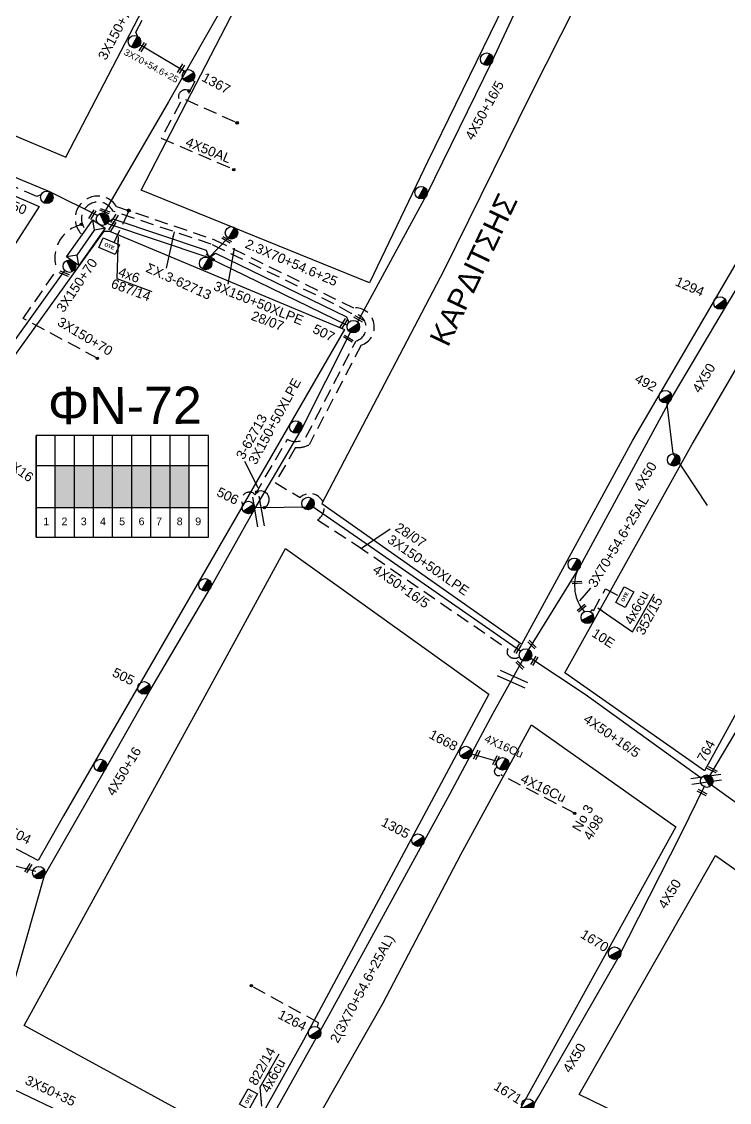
# Model space of a CAD drawing. Header units: millimetres. Extents: x 898 to 5598, y 789 to 3443.
# Drawn here: x 1955.3 to 2088.6, y 1135.8 to 1339.3 of the extents above; entities that cross this region are included whole.
import ezdxf
from ezdxf.enums import TextEntityAlignment as Align

# ---------------------------------------------------------------- set-up
doc = ezdxf.new("R2010")
doc.units = ezdxf.units.MM
doc.linetypes.add('DASHED', pattern=[19.05, 12.7, -6.35])
for name, color, linetype in [('Pillar OTE', 7, 'Continuous'), ('Άγνωστα', 7, 'Continuous'), ('Ασφαλειοκιβώτια Χ.Τ 9 αναχωρήσεων', 7, 'Continuous'), ('Γυμνά εναέρια ΧΤ (3Φ)   4x50CU', 7, 'Continuous'), ('Γυμνά εναέρια ΧΤ και ΦΟΠ (3Φ)   4x50+16AL', 7, 'Continuous'), ('Εναέρια παροχή ΧΤ 4x16', 7, 'SYN_LINE'), ('Επιγραφές - Σχήματα', 7, 'Continuous'), ('Καλώδια Χ.Τ. 3Χ50+35', 7, 'DASHED'), ('Καλώδια ΧΤ   3x150+50CU', 7, 'DASHED'), ('Καλώδια ΧΤ   3x150+70AL', 7, 'DASHED'), ('Καλώδια ΧΤ   3x150AL+50XLPE', 7, 'DASHED'), ('Καλώδια ΧΤ   4x25CU', 7, 'DASHED'), ('Μηχανική τομή', 7, 'Continuous'), ('Στύλος ΦΜ', 7, 'Continuous'), ('Στύλος ΦΜ @ 1', 7, 'Continuous'), ('Συνδέσεις', 7, 'Continuous'), ('Συνεστραμμένα ΧΤ   3x70+54.6+25 AL', 7, 'SYN_LINE'), ('Τομή', 7, 'Continuous'), ('Υποσταθμός εναέριος 2 στύλων', 7, 'Continuous'), ('Υποσταθμός πόλεως', 7, 'Continuous'), ('Υπόβαθρο ΔΕΗ', 7, 'Continuous'), ('Υπόγεια καλώδια Παροχών ΧΤ   4x50AL', 7, 'DASHED'), ('Υπόγεια καλώδια Παροχών ΧΤ   4x6', 7, 'DASHED')]:
    doc.layers.add(name, color=color, linetype=linetype)
doc.styles.add('arial', font='arial.ttf')
doc.styles.get("Standard").update_dxf_attribs({"font": 'arial.ttf'})
doc.linetypes.add('SYN_LINE', pattern='A,0.5,-0.0001,["/\\/\\/\\/",Standard,S=0.1,R=0,X=0,Y=-0.05],-0.25', length=0.7501)
doc.dimstyles.new('ISO-25', dxfattribs={"dimtxt": 2.5, "dimasz": 2.5, "dimexe": 1.25, "dimexo": 0.625, "dimtad": 1, "dimtxsty": 'Standard', "dimcen": 2.5, "dimadec": 0, "dimazin": 0, "dimtfac": 1, "dimtmove": 0, "dimatfit": 3, "dimfxl": 1, "dimarcsym": 0})

# ---------------------------------------------------------------- blocks, each defined once
blk = doc.blocks.new('ΥΠΑΡΧΩΝ ΤΣΙΜΕΝΤΕΝΙΟΣ ΣΤΥΛΟΣ')
at = {"layer": 'Στύλος ΦΜ'}
blk.add_hatch(color=7, dxfattribs=at).paths.add_polyline_path([(-1.29, -2.28, 0.574793), (2.62, 0, 0.268822), (1.3, 2.27)])
at = {"layer": 'Στύλος ΦΜ', "color": 7}
blk.add_line((-1.29, -2.28), (1.3, 2.27), dxfattribs=at)
blk.add_circle((0, 0), 2.62, dxfattribs=at)
at = {"layer": 'Στύλος ΦΜ', "flags": 4}
for tag, p in [('ΑΡΙΘΜΟΣ', (-4.68, 8.05)), ('ΤΥΠΟΣ', (-4.91, 3.03))]:
    blk.add_attdef(tag, p, '', height=4, dxfattribs=at)
blk = doc.blocks.new('ΥΠΟΣΤΑΘΜΟΣ ΕΝΑΕΡΙΟΣ ΕΠΙ 2 ΣΤΥΛΩΝ')
at = {"layer": 'Υποσταθμός εναέριος 2 στύλων', "linetype": 'Continuous'}
for points in [[(-11.97, -2.11, 0.574793), (-8.45, -0.07, 0.268822), (-9.64, 1.98)], [(9.68, -2.15, 0.574793), (13.19, -0.1, 0.268822), (12.01, 1.95)]]:
    blk.add_hatch(color=256, dxfattribs=at).paths.add_polyline_path(points)
for p, q in [((-11.97, -2.11), (-9.64, 1.98)), ((9.68, -2.15), (12.01, 1.95))]:
    blk.add_line(p, q, dxfattribs=at)
for centre in [(-10.81, -0.07), (10.84, -0.1)]:
    blk.add_circle(centre, 2.36, dxfattribs=at)
at = {"layer": 'Υποσταθμός πόλεως', "linetype": 'Continuous', "ltscale": 40}
blk.add_lwpolyline([(-8.57, 2.82), (8.57, 2.82), (8.57, -2.82), (-8.57, -2.82)], close=True, dxfattribs=at)
for points in [[(-5.75, 0), (-8.57, 2.82)], [(-8.57, -2.82), (-5.75, 0)], [(-5.75, 0), (5.75, 0)], [(5.75, 0), (8.57, 2.82)], [(8.57, -2.82), (5.75, 0)]]:
    blk.add_lwpolyline(points, dxfattribs=at)
at = {"layer": 'Υποσταθμός εναέριος 2 στύλων', "ltscale": 40, "flags": 1}
for tag, p in [('ΜΕΤΑΣΧΗΜΑΤΙΣΜΟΣ', (14.09, 2.51)), ('ΙΣΧΥΣ', (14.07, -0.28)), ('ΑΡΙΘΜΟΣ', (14.19, -3))]:
    blk.add_attdef(tag, p, '', height=1.8, dxfattribs=at)
blk = doc.blocks.new('ΤΟΜΗ')
at = {"layer": 'Τομή', "ltscale": 40}
for p, q in [((-5.68, 0), (5.68, 0)), ((5.68, -2.33), (-5.68, -2.33))]:
    blk.add_line(p, q, dxfattribs=at)
blk = doc.blocks.new('ΜΗΧΑΝΙΚΗ ΤΟΜΗ')
at = {"layer": 'Μηχανική τομή', "ltscale": 40}
for p, q in [((-1.89, 0.78), (1.89, 0.78)), ((1.89, 0), (-1.89, 0))]:
    blk.add_line(p, q, dxfattribs=at)
blk = doc.blocks.new('_ΣΥΝΔΕΣΗ')
at = {"layer": 'Συνδέσεις', "linetype": 'SYN_LINE', "ltscale": 40}
blk.add_hatch(color=256, dxfattribs=at).paths.add_polyline_path([(0.5, -0.01, 1), (-0.5, -0.01, 1)])
at = {"layer": 'Συνδέσεις'}
blk.add_circle((0, -0.01), 0.5, dxfattribs=at)
blk = doc.blocks.new('ΑΣΦΑΛΕΙΟΚΙΒΩΤΙΟ ΥΠΟΣΤΑΘΜΟΥ 9 ΑΝΑΧΩΡΗΣΕΩΝ')
at = {"layer": 'Ασφαλειοκιβώτια Χ.Τ 9 αναχωρήσεων', "ltscale": 40}
for p, q in [((-23.8, 40.36), (24.02, 40.36)), ((-9.72, 40.36), (-9.72, -40.64)), ((9.94, 40.36), (9.94, -40.64)), ((-23.8, 31.36), (24.02, 31.36)), ((-23.8, 22.36), (24.02, 22.36)), ((-23.8, 13.36), (24.02, 13.36)), ((-23.8, 4.36), (24.02, 4.36)), ((-23.8, -4.64), (24.02, -4.64)), ((-23.8, -13.64), (24.02, -13.64)), ((-23.8, -22.64), (24.02, -22.64)), ((-23.8, -31.64), (24.02, -31.64))]:
    blk.add_line(p, q, dxfattribs=at)
at = {"layer": 'Ασφαλειοκιβώτια Χ.Τ 9 αναχωρήσεων'}
blk.add_lwpolyline([(-23.8, -40.64), (24.02, -40.64), (24.02, 40.36), (-23.8, 40.36)], close=True, dxfattribs=at)
for s, p in [('1', (-18.13, 36.98)), ('2', (-18.13, 28.42)), ('3', (-18.13, 19.34)), ('4', (-18.13, 10.32)), ('5', (-18.13, 1.31)), ('6', (-18.13, -7.83)), ('7', (-18.13, -16.07)), ('8', (-18.13, -25.75)), ('9', (-18.13, -34.45))]:
    blk.add_text(s, height=3.6, rotation=270, dxfattribs=at).set_placement(p)
at = {"layer": 'Ασφαλειοκιβώτια Χ.Τ 9 αναχωρήσεων', "ltscale": 40}
for tag, height, p in [('ΟΝΟΜΑ', 5, (-0.16, 44.31)), ('ΚΕΙΜΕΝΟ 1', 2, (17.06, 35.59)), ('ΚΕΙΜΕΝΟ 2', 2, (17.06, 26.88)), ('ΚΕΙΜΕΝΟ 3', 2, (17.06, 17.69)), ('ΚΕΙΜΕΝΟ 4', 2, (17.06, 8.71)), ('ΚΕΙΜΕΝΟ 5', 2, (17.06, -0.13)), ('ΚΕΙΜΕΝΟ 6', 2, (17.06, -9.05)), ('ΚΕΙΜΕΝΟ 7', 2, (17.06, -18.13)), ('ΚΕΙΜΕΝΟ 8', 2, (17.06, -26.85)), ('ΚΕΙΜΕΝΟ 9', 2, (17.06, -35.99)), ('ΣΧ', 2, (-0.1, -42.64))]:
    blk.add_attdef(tag, text='', height=height, dxfattribs=at).set_placement(p, align=Align.MIDDLE_CENTER)
blk = doc.blocks.new('PILLAR ΟΤΕ')
at = {"layer": 'Pillar OTE', "ltscale": 40}
blk.add_lwpolyline([(-3.31, 2.02), (3.39, 2.02), (3.39, -1.99), (-3.31, -1.99)], close=True, dxfattribs=at)
at = {"layer": 'Pillar OTE', "insert": (-1.81, 0.71), "char_height": 1.3575, "width": 109.961, "attachment_point": 1}
blk.add_mtext('{\\fArial|b1|i0|c161|p34;OTE}', dxfattribs=at)
blk = doc.blocks.new('TSONTA XT1')
at = {"ltscale": 40}
h = blk.add_hatch(color=256, dxfattribs=at)
h.dxf.hatch_style = 1
h.paths.add_polyline_path([(595.96, 2487.66), (597.07, 2488.77), (595.96, 2489.87), (594.85, 2488.77)])
blk.add_lwpolyline([(594.85, 2488.77), (595.96, 2489.87), (597.07, 2488.77), (595.96, 2487.66)], close=True, dxfattribs=at)

msp = doc.modelspace()

# ---------------------------------------------------------------- hatches: boundary and pattern name
at = {"layer": 'Ασφαλειοκιβώτια Χ.Τ 9 αναχωρήσεων', "ltscale": 40}
for color, points in [(6, [(1965.2, 1255.72), (1961.59, 1255.72), (1961.59, 1247.85), (1965.2, 1247.85)]), (85, [(1968.8, 1255.7), (1965.19, 1255.7), (1965.19, 1247.83), (1968.8, 1247.83)]), (30, [(1972.44, 1255.68), (1968.84, 1255.68), (1968.84, 1247.8), (1972.44, 1247.8)]), (173, [(1976.01, 1255.75), (1972.41, 1255.75), (1972.41, 1247.88), (1976.01, 1247.88)]), (2, [(1979.59, 1255.75), (1975.98, 1255.75), (1975.98, 1247.87), (1979.59, 1247.87)]), (27, [(1983.23, 1255.76), (1979.63, 1255.76), (1979.63, 1247.89), (1983.23, 1247.89)]), (62, [(1986.83, 1255.73), (1983.22, 1255.73), (1983.22, 1247.86), (1986.83, 1247.86)])]:
    msp.add_hatch(color=color, dxfattribs=at).paths.add_polyline_path(points)

# ---------------------------------------------------------------- linework, layer by layer
at = {"layer": 'Άγνωστα', "color": 62, "linetype": 'SYN_LINE', "ltscale": 10}
msp.add_lwpolyline([(2076.71, 1267.8), (2077.93, 1257.99), (2084.42, 1248.17)], dxfattribs=at)
at = {"layer": 'Άγνωστα', "color": 62, "linetype": 'DASHED', "ltscale": 0.2}
msp.add_lwpolyline([(2006.28, 1248.57), (2006.28, 1248.57)], dxfattribs=at)
at = {"layer": 'Άγνωστα', "color": 2, "linetype": 'DASHED', "ltscale": 0.2}
msp.add_lwpolyline([(2059.4, 1190.25), (2045.56, 1197.44, -1.167987), (2044.9, 1198.88)], format="xyb", dxfattribs=at)
at = {"layer": 'Άγνωστα', "color": 173}
msp.add_lwpolyline([(2157.33, 1144.22), (2139.97, 1156.01), (2114.94, 1174.07), (2094.4, 1188.94), (2085.23, 1195.51)], dxfattribs=at)
at = {"layer": 'Άγνωστα', "color": 2, "linetype": 'DASHED', "ltscale": 0.2}
msp.add_lwpolyline([(2011.04, 1149.94), (2011.21, 1150.75), (1998.52, 1157.72)], dxfattribs=at)
at = {"layer": 'Άγνωστα', "color": 2}
msp.add_lwpolyline([(1991.66, 1116.54), (1968.13, 1131.36), (1949.72, 1140.15)], dxfattribs=at)
at = {"layer": 'Γυμνά εναέρια ΧΤ (3Φ)   4x50CU', "color": 62, "linetype": 'Continuous', "ltscale": 0.2}
msp.add_lwpolyline([(2127.86, 1358.14), (2122.88, 1348.12), (2111.6, 1325.78), (2101.55, 1308.27), (2087.76, 1285.54), (2077.39, 1267.99), (2060.39, 1236.7), (2050.77, 1221.05)], dxfattribs=at)
at = {"layer": 'Γυμνά εναέρια ΧΤ (3Φ)   4x50CU', "color": 173, "linetype": 'Continuous'}
msp.add_lwpolyline([(2029.7, 1096.96), (2035.61, 1107.11), (2044.03, 1122.34), (2052.67, 1136.91), (2067.6, 1162.87), (2079.51, 1186.35), (2083.96, 1195.47)], dxfattribs=at)
at = {"layer": 'Γυμνά εναέρια ΧΤ και ΦΟΠ (3Φ)   4x50+16AL', "color": 27, "linetype": 'Continuous', "ltscale": 15}
for p, q in [((2007.96, 1262.38), (2017.25, 1280.8)), ((1999.03, 1247.24), (2007.96, 1262.38)), ((1990.86, 1232.65), (1999.03, 1247.24)), ((1979.42, 1213.3), (1990.86, 1232.65)), ((1971.16, 1198.63), (1979.42, 1213.3)), ((1959.6, 1178.5), (1971.16, 1198.63)), ((1949.05, 1141.46), (1959.6, 1178.5))]:
    msp.add_line(p, q, dxfattribs=at)
at = {"layer": 'Γυμνά εναέρια ΧΤ και ΦΟΠ (3Φ)   4x50+16AL', "color": 173, "ltscale": 40}
msp.add_lwpolyline([(1969.58, 1302.78), (1960.64, 1307.24), (1918.34, 1324.8), (1869.27, 1345.62), (1850.98, 1353.38), (1837.18, 1358.96)], dxfattribs=at)
at = {"layer": 'Γυμνά εναέρια ΧΤ και ΦΟΠ (3Φ)   4x50+16AL', "color": 85, "linetype": 'Continuous', "ltscale": 20}
msp.add_lwpolyline([(2018.58, 1282.72), (2031.55, 1306.66), (2043.9, 1331.85), (2055.36, 1356.36)], dxfattribs=at)
at = {"layer": 'Γυμνά εναέρια ΧΤ και ΦΟΠ (3Φ)   4x50+16AL', "color": 2}
msp.add_lwpolyline([(1924.96, 1238.78), (1928.49, 1243.88), (1931.39, 1248.28), (1953.31, 1278.3), (1963.43, 1292.46)], dxfattribs=at)
at = {"layer": 'Γυμνά εναέρια ΧΤ και ΦΟΠ (3Φ)   4x50+16AL', "color": 6}
for points in [[(2049.27, 1220.76), (2021, 1240.42), (2010.21, 1247.88), (1999.18, 1247.75)], [(2083.29, 1196.82), (2061.43, 1212.57), (2051.17, 1219.37)]]:
    msp.add_lwpolyline(points, dxfattribs=at)
at = {"layer": 'Εναέρια παροχή ΧΤ 4x16', "color": 2, "ltscale": 5}
msp.add_lwpolyline([(2040.01, 1201.44), (2044.88, 1200.02)], dxfattribs=at)
at = {"layer": 'Καλώδια Χ.Τ. 3Χ50+35', "color": 30, "ltscale": 0.2}
msp.add_lwpolyline([(1987.56, 1328.26), (1987.94, 1328.03), (1986.15, 1324.66), (1995.86, 1320.28)], dxfattribs=at)
at = {"layer": 'Καλώδια ΧΤ   3x150+50CU', "color": 173, "linetype": 'DASHED', "ltscale": 0.2}
msp.add_lwpolyline([(1958.95, 1306.67), (1958.19, 1306.38), (1945.67, 1311.7), (1940.64, 1302)], dxfattribs=at)
at = {"layer": 'Καλώδια ΧΤ   3x150+70AL', "color": 30, "ltscale": 0.2}
msp.add_lwpolyline([(1977.15, 1336.56), (1976.8, 1337.34), (1980.19, 1343.75), (1968.09, 1350.06)], dxfattribs=at)
at = {"layer": 'Καλώδια ΧΤ   3x150+70AL', "color": 6, "linetype": 'DASHED', "ltscale": 0.2}
msp.add_lwpolyline([(1969.66, 1275.87), (1955.59, 1283.43), (1961.94, 1292.57, -0.462311), (1966.78, 1301.11)], format="xyb", dxfattribs=at)
at = {"layer": 'Καλώδια ΧΤ   3x150AL+50XLPE', "color": 62, "linetype": 'DASHED', "ltscale": 0.2}
msp.add_lwpolyline([(1966.69, 1299.17, -1.121), (1973.17, 1304.53), (1991.62, 1298.24), (2017.82, 1285.41, -0.885753), (2019.23, 1278.36), (2009.42, 1259.59, -0.130923), (2006.89, 1259.09), (2003.02, 1252.49), (2007.76, 1249.72, -1.085721), (2011.04, 1245.47), (2011.04, 1245.47), (2018.47, 1240.65), (2046.92, 1221.13, 0.289692), (2046.79, 1220.17, 0.427997), (2049.04, 1219.68), (2049.04, 1219.68)], format="xyb", dxfattribs=at)
at = {"layer": 'Καλώδια ΧΤ   3x150AL+50XLPE', "color": 6, "linetype": 'DASHED', "ltscale": 0.2}
msp.add_lwpolyline([(1999.27, 1250.22), (2005.36, 1260.66, 0.34635), (2008.82, 1261.03), (2018.3, 1279.19, 0.891375), (2017.39, 1284.36), (2014.12, 1286.17), (1991, 1297.4), (1972.5, 1303.62)], format="xyb", dxfattribs=at)
msp.add_arc((1998.19, 1249.2), 1.49, 43.2724, 215.9774, dxfattribs=at)
at = {"layer": 'Καλώδια ΧΤ   4x25CU', "color": 27, "linetype": 'SYN_LINE', "ltscale": 20}
msp.add_lwpolyline([(1957.98, 1179.24), (1934.59, 1185.26), (1924.53, 1197.16)], dxfattribs=at)
at = {"layer": 'Συνεστραμμένα ΧΤ   3x70+54.6+25 AL', "color": 0, "linetype": 'SYN_LINE', "ltscale": 5}
msp.add_line((1990.5, 1294.74), (1994.19, 1298.58), dxfattribs=at)
at = {"layer": 'Συνεστραμμένα ΧΤ   3x70+54.6+25 AL', "color": 30, "ltscale": 20}
msp.add_lwpolyline([(2019.08, 1390.71), (2001.98, 1359.79), (1994.43, 1344.41), (1982.96, 1324.21), (1970.77, 1303.26)], dxfattribs=at)
at = {"layer": 'Συνεστραμμένα ΧΤ   3x70+54.6+25 AL', "color": 30, "linetype": 'SYN_LINE', "ltscale": 8}
msp.add_lwpolyline([(1985.94, 1329.98), (1977.58, 1334.93)], dxfattribs=at)
at = {"layer": 'Συνεστραμμένα ΧΤ   3x70+54.6+25 AL', "color": 85, "linetype": 'SYN_LINE', "ltscale": 15}
msp.add_lwpolyline([(1971.27, 1301.35), (1990.17, 1294.99), (2016.63, 1282.18)], dxfattribs=at)
at = {"layer": 'Συνεστραμμένα ΧΤ   3x70+54.6+25 AL', "color": 27, "linetype": 'SYN_LINE', "ltscale": 15}
msp.add_lwpolyline([(1971.65, 1301.7), (1972.48, 1302.18), (1990.08, 1296.26), (1990.55, 1294.8), (1991.81, 1295.68), (2016.49, 1283.7), (2016.9, 1282.66)], dxfattribs=at)
at = {"layer": 'Συνεστραμμένα ΧΤ   3x70+54.6+25 AL', "color": 6, "ltscale": 20}
msp.add_lwpolyline([(2084.89, 1197.29), (2097.58, 1218.61), (2112.47, 1245.46), (2123.56, 1264.79), (2123.56, 1264.79), (2142.63, 1296.66)], dxfattribs=at)
at = {"layer": 'Συνεστραμμένα ΧΤ   3x70+54.6+25 AL', "color": 2, "linetype": 'SYN_LINE', "ltscale": 15}
msp.add_lwpolyline([(1992.99, 1115.86), (1999.58, 1127.9), (2013.17, 1152.12), (2035.96, 1193.81), (2044.07, 1209.07), (2049.61, 1219)], dxfattribs=at)
at = {"layer": 'Συνεστραμμένα ΧΤ   3x70+54.6+25 AL', "color": 6, "linetype": 'DASHED', "ltscale": 0.2}
msp.add_arc((1969.7, 1302.21), 3.13, 26.6682, 221.7904, dxfattribs=at)
at = {"layer": 'Συνεστραμμένα ΧΤ   3x70+54.6+25 AL', "color": 0, "linetype": 'Continuous', "ltscale": 0.2}
msp.add_arc((2000.34, 1249.31), 1.62, 288.7544, 118.9998, dxfattribs=at)
at = {"layer": 'Συνεστραμμένα ΧΤ   3x70+54.6+25 AL', "color": 85, "linetype": 'SYN_LINE', "ltscale": 8}
msp.add_arc((2066.96, 1233.12), 7.54, 156.3628, 221.1568, dxfattribs=at)
at = {"layer": 'Υπόβαθρο ΔΕΗ'}
for points in [[(1963.63, 1313.76), (2004.61, 1392.63), (2013.86, 1411.3), (2013.39, 1412.31), (1961.21, 1426.71), (1902.48, 1425.19), (1887.23, 1425.06), (1843.25, 1389.03), (1837.53, 1365.59), (1843.2, 1364.49), (1925.64, 1329.82), (1963.63, 1313.76)], [(2077.53, 1401.77), (2047.43, 1345.11), (2031.81, 1313.04), (2020.79, 1290.12), (1977.82, 1307.57), (1999.43, 1349.36), (2008.9, 1368.15), (2021.84, 1393.04), (2034.88, 1419.77), (2066.78, 1406.07), (2077.53, 1401.77)], [(2105.38, 1389.99), (2088.17, 1396.96), (2071.18, 1365.18), (2071.18, 1365.18), (2051.15, 1325.52), (2034.78, 1292.43), (2011.83, 1248.56)], [(2011.83, 1248.56), (2011.83, 1248.56), (2049.47, 1222.09), (2070.39, 1260.49), (2070.39, 1260.49), (2106.78, 1322.76), (2121.29, 1349.13), (2110.44, 1385.26), (2105.38, 1389.99)], [(1830.23, 1332.58), (1836.11, 1357.45), (1889.19, 1334.62), (1958.61, 1304.5), (1943.25, 1280.67), (1880.96, 1309.26), (1850.5, 1323.35), (1830.23, 1332.58)], [(1943.94, 1153.62), (1874.17, 1159.69), (1890.35, 1184.11), (1930.02, 1243.16), (1930.02, 1243.16), (1970.86, 1299.85), (1971.85, 1299.87), (2016.11, 1281.34)], [(1973.23, 1290.96), (1979.83, 1288.47)], [(2016.11, 1281.34), (1963.17, 1189.74), (1958.39, 1181.31), (1921.48, 1200.73)], [(1955.77, 1150.24), (1989.51, 1211.67), (2005.01, 1240.09), (2043.28, 1212.62), (2008.36, 1147.51), (1997.29, 1127.61), (1955.77, 1150.24)], [(2070.35, 1224.42), (2074.4, 1231.55)], [(2005.36, 1122.75), (2007.57, 1126.71), (2023.3, 1154.36), (2037.98, 1182.44), (2051.33, 1206.87), (2078.49, 1187.68), (2033.9, 1106.89), (2005.36, 1122.75)], [(2060.29, 1137.27), (2085.96, 1182.28), (2144.37, 1140.9), (2122.6, 1106.94), (2060.29, 1137.27)], [(2000.21, 1138.62), (2003.81, 1144.89)]]:
    msp.add_lwpolyline(points, dxfattribs=at)
msp.add_lwpolyline([(2083.89, 1198.19), (2057.6, 1216.64), (2081.57, 1259.75), (2081.57, 1259.75), (2115.09, 1317.2), (2123.38, 1318.31), (2140.37, 1299.34, -0.264411), (2140.84, 1297.17), (2109.72, 1245.25), (2083.89, 1198.19)], format="xyb", dxfattribs=at)
at = {"layer": 'Υπόγεια καλώδια Παροχών ΧΤ   4x50AL', "color": 30, "ltscale": 0.2}
msp.add_lwpolyline([(1986.89, 1326.43), (1986.3, 1326.48, 0.70568), (1985.24, 1324.12), (1981.59, 1317.35), (1995.18, 1311.49)], format="xyb", dxfattribs=at)
at = {"layer": 'Υπόγεια καλώδια Παροχών ΧΤ   4x6', "color": 62, "linetype": 'DASHED', "ltscale": 0.2}
msp.add_lwpolyline([(1975.35, 1303.42), (1972.74, 1297.77)], dxfattribs=at)
at = {"layer": 'Υπόγεια καλώδια Παροχών ΧΤ   4x6', "color": 85, "linetype": 'DASHED', "ltscale": 0.2}
msp.add_lwpolyline([(2062.49, 1228.09, -0.853829), (2062.97, 1228.37), (2065.27, 1232.5), (2067.83, 1231.09)], format="xyb", dxfattribs=at)

# ---------------------------------------------------------------- block references
at = {"layer": 'Pillar OTE', "xscale": 0.5, "yscale": 0.5, "zscale": 0.5}
for p, rotation in [((1971.77, 1297.03), 337.0231981508929), ((2068.87, 1230.91), 61.36029473271817), ((1998.05, 1136.37), 60.91575825250056)]:
    msp.add_blockref('PILLAR ΟΤΕ', p, dxfattribs=dict(at, rotation=rotation))
at = {"layer": 'Ασφαλειοκιβώτια Χ.Τ 9 αναχωρήσεων', "xscale": 0.400565162882454, "yscale": 0.400565162882454, "zscale": 0.400565162882454, "rotation": 90}
msp.add_blockref('ΑΣΦΑΛΕΙΟΚΙΒΩΤΙΟ ΥΠΟΣΤΑΘΜΟΥ 9 ΑΝΑΧΩΡΗΣΕΩΝ', (1974.19, 1251.73), dxfattribs=at)
at = {"layer": 'Μηχανική τομή'}
for p, xscale, yscale, zscale, rotation in [((1977.95, 1334.61), 0.4999999999999997, 0.4999999999999997, 0.4999999999999997, 237.8098773206167), ((1985.15, 1330.54), 0.4999999999999997, 0.4999999999999997, 0.4999999999999997, 237.8098773206167), ((1968.47, 1303.06), 0.4999999999999997, 0.4999999999999997, 0.4999999999999997, 237.8098773206167), ((1971.03, 1303.83), 0.4999999999999997, 0.4999999999999997, 0.4999999999999997, 159.9877513134886), ((1972.63, 1302.27), 0.4999999999999997, 0.4999999999999997, 0.4999999999999997, 237.8098773206167), ((1972.24, 1300.88), 0.4999999999999997, 0.4999999999999997, 0.4999999999999997, 237.8098773206167), ((1993.99, 1298.39), 0.4999999999999997, 0.4999999999999997, 0.4999999999999997, 149.2079777385887), ((1990.86, 1295.02), 0.4999999999999997, 0.4999999999999997, 0.4999999999999997, 149.2079777385887), ((1963.39, 1292.03), 0.4999999999999997, 0.4999999999999997, 0.4999999999999997, 159.9877513134886), ((2015.8, 1282.59), 0.4999999999999997, 0.4999999999999997, 0.4999999999999997, 237.8098773206167), ((2018.85, 1283.54), 0.4999999999999997, 0.4999999999999997, 0.4999999999999997, 150.955194320142), ((2016.92, 1279.78), 0.4999999999999998, 0.4999999999999998, 0.4999999999999998, 148.85833917049), ((2059.88, 1233.88), 0.4999999999999997, 0.4999999999999997, 0.4999999999999997, 184.9345708920574), ((2060.65, 1229), 0.4999999999999997, 0.4999999999999997, 0.4999999999999997, 220.4007846114369), ((2048.88, 1221.1), 0.4999999999999994, 0.4999999999999994, 0.4999999999999994, 57.71415646918042), ((2051.55, 1222.14), 0.4999999999999994, 0.4999999999999994, 0.4999999999999994, 134.7494504773862), ((2052, 1218.83), 0.4999999999999994, 0.4999999999999994, 0.4999999999999994, 57.71415646918042), ((2049.28, 1218.25), 0.4999999999999994, 0.4999999999999994, 0.4999999999999994, 134.7494504773862), ((2041.18, 1201.16), 0.4999999999999995, 0.4999999999999995, 0.4999999999999995, 63.70707487867689), ((2044.78, 1200.06), 0.4999999999999995, 0.4999999999999995, 0.4999999999999995, 63.70707487867689), ((2085.41, 1198.59), 0.4999999999999998, 0.4999999999999998, 0.4999999999999998, 153.0940910941707), ((2083.52, 1194.3), 0.4999999999999998, 0.4999999999999998, 0.4999999999999998, 153.0940910941707), ((1956.4, 1179.98), 0.4999999999999997, 0.4999999999999997, 0.4999999999999997, 237.8098773206167)]:
    msp.add_blockref('ΜΗΧΑΝΙΚΗ ΤΟΜΗ', p, dxfattribs=dict(at, xscale=xscale, yscale=yscale, zscale=zscale, rotation=rotation))
at = {"layer": 'Στύλος ΦΜ @ 1', "ltscale": 40, "xscale": 0.4499999999998181, "yscale": 0.4499999999998181, "zscale": 0.4499999999998181}
for p in [(1976.56, 1335.53), (2042.88, 1332.25), (1960.04, 1306.22), (2030.54, 1307.11), (1994.82, 1299.55), (1989.96, 1293.78), (2006.95, 1262.98), (2078.09, 1256.79), (2009.24, 1248.55), (2059.38, 1237.11), (1989.85, 1233.25), (2050.19, 1220.02), (1970.14, 1199.21), (2045.88, 1199.54)]:
    msp.add_blockref('ΥΠΑΡΧΩΝ ΤΣΙΜΕΝΤΕΝΙΟΣ ΣΤΥΛΟΣ', p, dxfattribs=at)
at = {"layer": 'Στύλος ΦΜ @ 1', "ltscale": 40}
ref = msp.add_blockref('ΥΠΑΡΧΩΝ ΤΣΙΜΕΝΤΕΝΙΟΣ ΣΤΥΛΟΣ', (1986.74, 1329.11), dxfattribs=dict(at, xscale=0.4499999999998181, yscale=0.4499999999998181, zscale=0.4499999999998181, rotation=331.4417969065233))
ref.add_attrib('ΤΥΠΟΣ', '1367', (1989.06, 1328.26), dxfattribs={"layer": 'Στύλος ΦΜ', "height": 1.8, "rotation": 331.4418, "flags": 4})
ref = msp.add_blockref('ΥΠΑΡΧΩΝ ΤΣΙΜΕΝΤΕΝΙΟΣ ΣΤΥΛΟΣ', (2086.82, 1286.32), dxfattribs=dict(at, xscale=0.4499999999998181, yscale=0.4499999999998181, zscale=0.4499999999998181, rotation=336.3900226860935))
ref.add_attrib('ΤΥΠΟΣ', '1294', (2078.21, 1289.72), dxfattribs={"layer": 'Στύλος ΦΜ', "height": 1.8, "rotation": 336.39, "flags": 4})
ref = msp.add_blockref('ΥΠΑΡΧΩΝ ΤΣΙΜΕΝΤΕΝΙΟΣ ΣΤΥΛΟΣ', (2017.77, 1281.86), dxfattribs=dict(at, xscale=0.4499999999998181, yscale=0.4499999999998181, zscale=0.4499999999998181, rotation=333.7804122667683))
ref.add_attrib('ΤΥΠΟΣ', '507', (2009.93, 1280.83), dxfattribs={"layer": 'Στύλος ΦΜ', "height": 1.8, "rotation": 333.7804, "flags": 4})
ref = msp.add_blockref('ΥΠΑΡΧΩΝ ΤΣΙΜΕΝΤΕΝΙΟΣ ΣΤΥΛΟΣ', (2076.53, 1268.68), dxfattribs=dict(at, xscale=0.4499999999998181, yscale=0.4499999999998181, zscale=0.4499999999998181, rotation=331.6432112179427))
ref.add_attrib('ΤΥΠΟΣ', '492', (2070.58, 1271.54), dxfattribs={"layer": 'Στύλος ΦΜ', "height": 1.8, "rotation": 331.6432, "flags": 4})
ref = msp.add_blockref('ΥΠΑΡΧΩΝ ΤΣΙΜΕΝΤΕΝΙΟΣ ΣΤΥΛΟΣ', (1998, 1247.81), dxfattribs=dict(at, xscale=0.4499999999998181, yscale=0.4499999999998181, zscale=0.4499999999998181, rotation=333.6428466960421))
ref.add_attrib('ΤΥΠΟΣ', '506', (1991.85, 1250.12), dxfattribs={"layer": 'Στύλος ΦΜ', "height": 1.8, "rotation": 333.6428, "flags": 4})
ref = msp.add_blockref('ΥΠΑΡΧΩΝ ΤΣΙΜΕΝΤΕΝΙΟΣ ΣΤΥΛΟΣ', (2061.83, 1227.12), dxfattribs=dict(at, xscale=0.4499999999998181, yscale=0.4499999999998181, zscale=0.4499999999998181, rotation=327.1614069266101))
ref.add_attrib('ΑΡΙΘΜΟΣ', '10Ε', (2062.48, 1223.67), dxfattribs={"layer": 'Στύλος ΦΜ', "height": 1.8, "rotation": 327.1614, "flags": 4})
ref = msp.add_blockref('ΥΠΑΡΧΩΝ ΤΣΙΜΕΝΤΕΝΙΟΣ ΣΤΥΛΟΣ', (1978.36, 1213.83), dxfattribs=dict(at, xscale=0.4499999999998181, yscale=0.4499999999998181, zscale=0.4499999999998181, rotation=333.6428466960421))
ref.add_attrib('ΤΥΠΟΣ', '505', (1972.21, 1216.13), dxfattribs={"layer": 'Στύλος ΦΜ', "height": 1.8, "rotation": 333.6428, "flags": 4})
ref = msp.add_blockref('ΥΠΑΡΧΩΝ ΤΣΙΜΕΝΤΕΝΙΟΣ ΣΤΥΛΟΣ', (2038.95, 1201.65), dxfattribs=dict(at, xscale=0.449999999999818, yscale=0.449999999999818, zscale=0.449999999999818, rotation=332.3303308357497))
ref.add_attrib('ΤΥΠΟΣ', '1668', (2031.85, 1204.48), dxfattribs={"layer": 'Στύλος ΦΜ', "height": 1.8, "rotation": 332.3303, "flags": 4})
ref = msp.add_blockref('ΥΠΑΡΧΩΝ ΤΣΙΜΕΝΤΕΝΙΟΣ ΣΤΥΛΟΣ', (2084.32, 1196.26), dxfattribs=dict(at, xscale=0.4499999999998181, yscale=0.4499999999998181, zscale=0.4499999999998181, rotation=61.24964106062454))
ref.add_attrib('ΤΥΠΟΣ', '764', (2083.97, 1199.7), dxfattribs={"layer": 'Στύλος ΦΜ', "height": 1.8, "rotation": 61.2496, "flags": 4})
ref = msp.add_blockref('ΥΠΑΡΧΩΝ ΤΣΙΜΕΝΤΕΝΙΟΣ ΣΤΥΛΟΣ', (2029.94, 1185.15), dxfattribs=dict(at, xscale=0.449999999999818, yscale=0.449999999999818, zscale=0.449999999999818, rotation=332.3303308357497))
ref.add_attrib('ΤΥΠΟΣ', '1305', (2022.83, 1187.98), dxfattribs={"layer": 'Στύλος ΦΜ', "height": 1.8, "rotation": 332.3303, "flags": 4})
ref = msp.add_blockref('ΥΠΑΡΧΩΝ ΤΣΙΜΕΝΤΕΝΙΟΣ ΣΤΥΛΟΣ', (1958.55, 1179.02), dxfattribs=dict(at, xscale=0.4499999999998181, yscale=0.4499999999998181, zscale=0.4499999999998181, rotation=333.6428466960421))
ref.add_attrib('ΤΥΠΟΣ', '504', (1952.77, 1186.16), dxfattribs={"layer": 'Στύλος ΦΜ', "height": 1.8, "rotation": 333.6428, "flags": 4})
ref = msp.add_blockref('ΥΠΑΡΧΩΝ ΤΣΙΜΕΝΤΕΝΙΟΣ ΣΤΥΛΟΣ', (2066.97, 1163.87), dxfattribs=dict(at, xscale=0.4499999999998181, yscale=0.4499999999998181, zscale=0.4499999999998181, rotation=328.3061475847773))
ref.add_attrib('ΤΥΠΟΣ', '1670', (2060.36, 1166.93), dxfattribs={"layer": 'Στύλος ΦΜ', "height": 1.8, "rotation": 328.3061, "flags": 4})
ref = msp.add_blockref('ΥΠΑΡΧΩΝ ΤΣΙΜΕΝΤΕΝΙΟΣ ΣΤΥΛΟΣ', (2010.49, 1148.89), dxfattribs=dict(at, xscale=0.449999999999818, yscale=0.449999999999818, zscale=0.449999999999818, rotation=332.3303308357497))
ref.add_attrib('ΤΥΠΟΣ', '1264', (2003.39, 1151.72), dxfattribs={"layer": 'Στύλος ΦΜ', "height": 1.8, "rotation": 332.3303, "flags": 4})
ref = msp.add_blockref('ΥΠΑΡΧΩΝ ΤΣΙΜΕΝΤΕΝΙΟΣ ΣΤΥΛΟΣ', (2050.63, 1135.28), dxfattribs=dict(at, xscale=0.4499999999998181, yscale=0.4499999999998181, zscale=0.4499999999998181, rotation=328.3061475847773))
ref.add_attrib('ΤΥΠΟΣ', '1671', (2044.02, 1138.33), dxfattribs={"layer": 'Στύλος ΦΜ', "height": 1.8, "rotation": 328.3061, "flags": 4})
at = {"layer": 'Συνδέσεις', "xscale": 0.4499999999999886, "yscale": 0.4499999999999886, "zscale": 0.4499999999999886}
for p in [(1986.84, 1326.28), (1995.89, 1320.26), (1995.26, 1311.43), (1966.56, 1301.14), (1969.58, 1275.9), (1999.55, 1250.72), (2001.01, 1247.79), (2059.46, 1190.21), (1998.57, 1157.75)]:
    msp.add_blockref('_ΣΥΝΔΕΣΗ', p, dxfattribs=at)
at = {"layer": 'Συνδέσεις', "xscale": 0.3075184835441075, "yscale": 0.3075184835441075, "zscale": 0.3075184835441075, "rotation": 341.2864416860216}
msp.add_blockref('TSONTA XT1', (1556.33, 637.66), dxfattribs=at)
at = {"layer": 'Τομή'}
for p, xscale, yscale, zscale, rotation in [((1999.33, 1246.97), 0.4999999999999999, 0.4999999999999999, 0.4999999999999999, 99.7310891050852), ((2047.52, 1214.93), 0.4999999999999998, 0.4999999999999998, 0.4999999999999998, 155.9965807349108), ((2084.3, 1196.02), 0.5, 0.5, 0.5, 188.2792891594227)]:
    msp.add_blockref('ΤΟΜΗ', p, dxfattribs=dict(at, xscale=xscale, yscale=yscale, zscale=zscale, rotation=rotation))
at = {"layer": 'Υποσταθμός εναέριος 2 στύλων', "xscale": 0.5, "yscale": 0.5, "zscale": 0.5, "rotation": 54.8498389535489}
msp.add_blockref('ΥΠΟΣΤΑΘΜΟΣ ΕΝΑΕΡΙΟΣ ΕΠΙ 2 ΣΤΥΛΩΝ', (1967.39, 1297.7), dxfattribs=at)

# ---------------------------------------------------------------- texts
at = {"ltscale": 40, "width": 94.4586, "attachment_point": 1, "style": 'arial'}
for s, insert, char_height, rotation in [('KAPΔITΣHΣ', (2031.98, 1279.56), 4, 64.6355), ('ΦN-72', (1960.23, 1270.49), 7, 0.173)]:
    msp.add_mtext(s, dxfattribs=dict(at, insert=insert, char_height=char_height, rotation=rotation))
at = {"layer": 'Άγνωστα', "ltscale": 40, "attachment_point": 1, "style": 'arial'}
for s, insert, char_height, width, rotation in [('3X70+54.6+25', (1975.03, 1334.26), 1.2383, 21.7445, 331.4009), ('4X50+16/5', (2038.71, 1317.71), 1.8, 31.6072, 60.964), ('\\pt12.6;3X150+50', (1945.78, 1308.9), 1.8, 31.6072, 337.9675), ('2.3X70+54.6+25', (1997.94, 1298.44), 1.8, 31.6072, 336.7695), ('\\pt12.6;3X150+70', (1961.71, 1285.4), 1.8, 31.6072, 55.7976), ('4x6', (1973.96, 1293.15), 1.8, 10.9389, 339.8247), ('\\pt1.8,3.6;ΣX.3-62713', (1979.25, 1293.92), 1.8, 10.9389, 335.772), ('687/14', (1972.6, 1290.96), 1.8, 10.9389, 339.8247), ('\\pt12.6;3X150+50XLPE', (1991.95, 1290.51), 1.8, 31.6072, 337.9675), ('\\pt1.8,3.6;28/07', (1998.99, 1284.89), 1.8, 10.9389, 339.8247), ('\\pt12.6;3X150+70', (1962.79, 1283.79), 1.8, 31.6072, 328.9814), ('4X50', (2081.47, 1270.15), 1.8, 31.6072, 58.9197), ('\\pt12.6;3X150+50XLPE', (1997.87, 1256.58), 1.8, 31.6072, 61.6484), ('\\pt1.8,3.6;3-62713', (1995.56, 1257.57), 1.8, 10.9389, 60.8241), ('4X50', (2070.43, 1251.59), 1.8, 31.6072, 58.9197), ('\\pt1.8,3.6;28/07', (2026.42, 1245.09), 1.8, 10.9389, 326.9448), ('3X150+50XLPE', (2025.04, 1242.84), 1.8, 31.6072, 325.2109), ('4X50+16/5', (2022.28, 1237.2), 1.8, 31.6072, 325.2109), ('4X50+16/5', (2061.97, 1209.04), 1.8, 31.6072, 325.2109), ('4X50+16', (1971.15, 1194.25), 1.8, 31.6072, 58.9197), ('No 3', (2058.87, 1187.45), 1.8, 7.1535, 60.4494), ('4/98', (2060.97, 1185.88), 1.8, 7.1535, 60.2691), ('4X50', (2075.03, 1173), 1.8, 31.6072, 58.9197), ('2(3X70+54.6+25AL)', (2013.27, 1147.63), 1.8, 31.6072, 61.8354), ('4X50', (2057.07, 1142.1), 1.8, 31.6072, 58.9197), ('3X50+35', (1956.54, 1140.94), 1.8, 31.6072, 334.734)]:
    msp.add_mtext(s, dxfattribs=dict(at, insert=insert, char_height=char_height, width=width, rotation=rotation))
at = {"layer": 'Εναέρια παροχή ΧΤ 4x16', "ltscale": 20, "attachment_point": 1, "style": 'arial'}
for s, insert, char_height, width, rotation in [('4X16', (1952.96, 1257.36), 1.8, 31.6072, 324.7656), ('4X16Cu', (2042.92, 1205.14), 1.531, 26.8803, 335.7222), ('4X16Cu', (2049.87, 1197.75), 1.8, 31.6072, 334.1569)]:
    msp.add_mtext(s, dxfattribs=dict(at, insert=insert, char_height=char_height, width=width, rotation=rotation))
at = {"layer": 'Καλώδια ΧΤ   3x150+70AL', "ltscale": 0.2, "insert": (1969.58, 1332.76), "char_height": 1.8, "width": 31.6072, "attachment_point": 1, "rotation": 61.829, "style": 'arial'}
msp.add_mtext('3X150+70AL', dxfattribs=at)
at = {"layer": 'Συνεστραμμένα ΧΤ   3x70+54.6+25 AL', "ltscale": 20, "insert": (2061.85, 1233.49), "char_height": 1.8, "width": 31.6072, "attachment_point": 1, "rotation": 58.9197, "style": 'arial'}
msp.add_mtext('3X70+54.6+25AL', dxfattribs=at)
at = {"layer": 'Υπόγεια καλώδια Παροχών ΧΤ   4x50AL', "ltscale": 0.2, "insert": (1986.68, 1317.63), "char_height": 1.8, "width": 31.6072, "attachment_point": 1, "rotation": 337.9675, "style": 'arial'}
msp.add_mtext('\\pt12.6;4X50AL', dxfattribs=at)
at = {"layer": 'Υπόγεια καλώδια Παροχών ΧΤ   4x50AL', "color": 7, "ltscale": 0.2, "char_height": 1.8, "attachment_point": 1}
for s, insert, rotation in [('4x6cu', (2068.69, 1226.43), 61.5233), ('352/15', (2070.85, 1224.47), 61.5233), ('822/14', (1997.92, 1139.64), 61.2509), ('4x6cu', (2000.26, 1138.29), 61.2509)]:
    msp.add_mtext_dynamic_manual_height_columns(s, width=1.8, gutter_width=12.5, heights=[0.118], dxfattribs=dict(at, insert=insert, rotation=rotation))

# ---------------------------------------------------------------- leaders
at = {"layer": 'Επιγραφές - Σχήματα', "ltscale": 40}
for points in [[(1973.49, 1298.87), (1973.23, 1290.96)], [(1984.03, 1299.74), (1982.5, 1292.86)], [(1995.34, 1296.65), (1994.16, 1289.87)], [(1999.85, 1251.51), (1997.31, 1256.46)], [(2019.29, 1240.13), (2024.73, 1243.81)], [(2060.39, 1230.21), (2062.52, 1232.61)], [(2063.8, 1228.94), (2070.35, 1224.42)], [(2000.53, 1135.08), (2000.21, 1138.62)]]:
    msp.add_leader(points, dimstyle='ISO-25', override={"dimasz": 1, "dimtad": 0}, dxfattribs=at)

doc.saveas('drawing.dxf')
